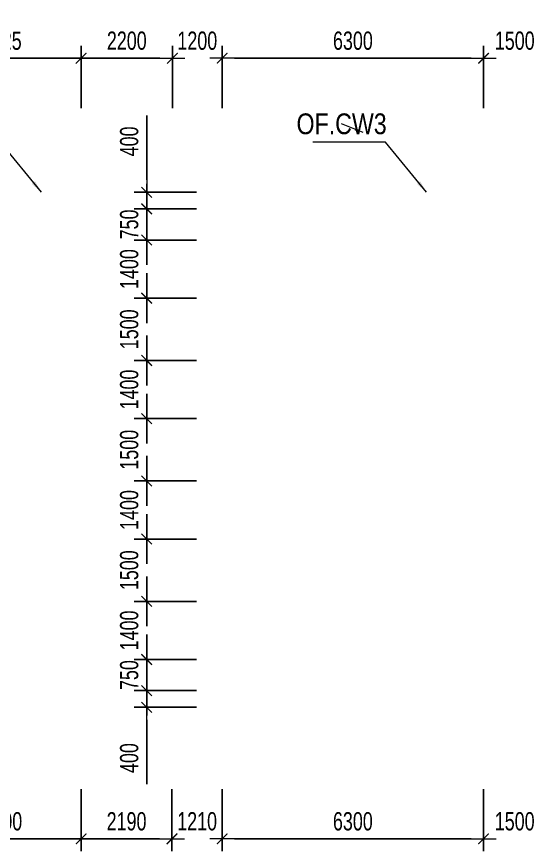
# Model space of a CAD drawing. Header units: millimetres. Extents: x -259680 to 699608, y -1281 to 104748.
# Drawn here: x 50947 to 63133, y 48332 to 68427 of the extents above; entities that cross this region are included whole.
import ezdxf
from ezdxf.enums import TextEntityAlignment as Align

# ---------------------------------------------------------------- set-up
doc = ezdxf.new("R2010")
doc.units = ezdxf.units.MM
doc.layers.get('0').update_dxf_attribs({"lineweight": 20})
doc.layers.get('Defpoints').update_dxf_attribs({"color": 151, "lineweight": 9})
for name, color, linetype, lineweight in [('$1$NDC_S_ANNO', 7, 'Continuous', 20), ('$1$NDC_S_DIM', 1, 'Continuous', 15), ('$1$NDC_S_VN TEXT', 7, 'Continuous', 20), ('NDC_S_DIM', 1, 'Continuous', 15)]:
    doc.layers.add(name, color=color, linetype=linetype, lineweight=lineweight)
doc.styles.add('$1$NDC_DIM', font='', dxfattribs={"width": 0.75})
doc.styles.add('$2$ARIAL', font='arial.ttf', dxfattribs={"width": 0.8})
doc.styles.add('NDC_DIM', font='', dxfattribs={"width": 0.75})
doc.styles.get('$1$NDC_DIM').set_extended_font_data('Dotum')
doc.styles.get('NDC_DIM').set_extended_font_data('Dotum')
doc.dimstyles.new('$0$NDC_dim_150', dxfattribs={"dimscale": 150, "dimtxt": 2.2, "dimasz": 1.5, "dimexe": 1.5, "dimexo": 2.5, "dimgap": 1, "dimtad": 1, "dimdec": 0, "dimzin": 0, "dimdsep": 46, "dimtxsty": '$1$NDC_DIM', "dimblk": '$1$DIMMARK', "dimcen": 0.09, "dimdle": 1.2, "dimclrd": 1, "dimclre": 1, "dimclrt": 3, "dimadec": 0, "dimazin": 0, "dimtfac": 1, "dimtdec": 0, "dimtix": 1, "dimtofl": 0, "dimtmove": 0, "dimatfit": 3, "dimfxl": 0, "dimtolj": 1, "dimtzin": 0, "dimarcsym": 0})
doc.dimstyles.new('$1$NDC_dim_iso', dxfattribs={"dimtxt": 2.2, "dimasz": 1, "dimexe": 1.5, "dimexo": 2.5, "dimgap": 1, "dimtad": 1, "dimdec": 0, "dimzin": 0, "dimdsep": 46, "dimtxsty": '$1$NDC_DIM', "dimblk": '$1$DIMMARK', "dimcen": 0.09, "dimdle": 1.2, "dimclrd": 1, "dimclre": 1, "dimclrt": 3, "dimadec": 0, "dimazin": 0, "dimtfac": 1, "dimtdec": 0, "dimtix": 1, "dimtofl": 0, "dimtmove": 0, "dimatfit": 3, "dimfxl": 0, "dimtolj": 1, "dimtzin": 0, "dimarcsym": 0})
doc.dimstyles.new('NDC_dim_200', dxfattribs={"dimscale": 200, "dimtxt": 2.2, "dimasz": 1.5, "dimexe": 1.5, "dimexo": 2.5, "dimgap": 1, "dimtad": 1, "dimdec": 0, "dimzin": 0, "dimdsep": 46, "dimtxsty": 'NDC_DIM', "dimblk": 'DIMMARK', "dimcen": 0.09, "dimdle": 1.2, "dimclrd": 1, "dimclre": 1, "dimclrt": 3, "dimadec": 0, "dimazin": 0, "dimtfac": 1, "dimtdec": 0, "dimtix": 1, "dimtofl": 0, "dimtmove": 0, "dimatfit": 3, "dimfxl": 0, "dimtolj": 1, "dimtzin": 0, "dimarcsym": 0})

# ---------------------------------------------------------------- blocks, each defined once
blk = doc.blocks.new('$1$DIMMARK')
at = {"layer": '$1$NDC_S_DIM', "color": 1}
blk.add_line((-1.5, 0), (1, 0), dxfattribs=at)
at = {"layer": '$1$NDC_S_DIM', "color": 2, "const_width": 0.1}
blk.add_lwpolyline([(-0.424, -0.424), (0.424, 0.424)], dxfattribs=at)
blk = doc.blocks.new('DIMMARK')
at = {"layer": 'NDC_S_DIM', "color": 1}
blk.add_line((-1.5, 0), (1, 0), dxfattribs=at)
at = {"layer": 'NDC_S_DIM', "color": 2, "const_width": 0.1}
blk.add_lwpolyline([(-0.424, -0.424), (0.424, 0.424)], dxfattribs=at)
blk = doc.blocks.new('*D921')
at = {"layer": 'Defpoints', "color": 0, "ltscale": 100, "transparency": 16777216}
for p in [(48700, 51800), (52500, 51800), (52500, 48632)]:
    blk.add_point(p, dxfattribs=at)
at = {"layer": 'NDC_S_DIM', "color": 1, "lineweight": -2, "ltscale": 100, "transparency": 16777216}
for p, q in [((48700, 49832), (48700, 48332)), ((52500, 49832), (52500, 48332)), ((49000, 48632), (52200, 48632))]:
    blk.add_line(p, q, dxfattribs=at)
at = {"layer": 'NDC_S_DIM', "color": 1, "lineweight": -2, "ltscale": 100, "transparency": 16777216, "xscale": 300, "yscale": 300, "zscale": 300, "rotation": 180}
blk.add_blockref('DIMMARK', (48700, 48632), dxfattribs=at)
at = {"layer": 'NDC_S_DIM', "color": 1, "lineweight": -2, "ltscale": 100, "transparency": 16777216, "xscale": 300, "yscale": 300, "zscale": 300}
blk.add_blockref('DIMMARK', (52500, 48632), dxfattribs=at)
at = {"layer": 'NDC_S_DIM', "color": 3, "ltscale": 100, "transparency": 16777216, "insert": (50600, 49052), "char_height": 440, "attachment_point": 5, "style": 'NDC_DIM'}
blk.add_mtext('\\A1;3800', dxfattribs=at)
blk = doc.blocks.new('*D922')
at = {"layer": 'Defpoints', "color": 0, "ltscale": 100, "transparency": 16777216}
for p in [(52500, 64200), (54690, 64200), (54690, 48632)]:
    blk.add_point(p, dxfattribs=at)
at = {"layer": 'NDC_S_DIM', "color": 1, "lineweight": -2, "ltscale": 100, "transparency": 16777216}
for p, q in [((52500, 49832), (52500, 48332)), ((54690, 49832), (54690, 48332)), ((52800, 48632), (54390, 48632))]:
    blk.add_line(p, q, dxfattribs=at)
at = {"layer": 'NDC_S_DIM', "color": 1, "lineweight": -2, "ltscale": 100, "transparency": 16777216, "xscale": 300, "yscale": 300, "zscale": 300, "rotation": 180}
blk.add_blockref('DIMMARK', (52500, 48632), dxfattribs=at)
at = {"layer": 'NDC_S_DIM', "color": 1, "lineweight": -2, "ltscale": 100, "transparency": 16777216, "xscale": 300, "yscale": 300, "zscale": 300}
blk.add_blockref('DIMMARK', (54690, 48632), dxfattribs=at)
at = {"layer": 'NDC_S_DIM', "color": 3, "ltscale": 100, "transparency": 16777216, "insert": (53595, 49052), "char_height": 440, "attachment_point": 5, "style": 'NDC_DIM'}
blk.add_mtext('\\A1;2190', dxfattribs=at)
blk = doc.blocks.new('*D923')
at = {"layer": 'Defpoints', "color": 0, "ltscale": 100, "transparency": 16777216}
for p in [(54690, 64200), (55900, 64200), (55900, 48632)]:
    blk.add_point(p, dxfattribs=at)
at = {"layer": 'NDC_S_DIM', "color": 1, "lineweight": -2, "ltscale": 100, "transparency": 16777216}
for p, q in [((54690, 49832), (54690, 48332)), ((55900, 49832), (55900, 48332)), ((54390, 48632), (54090, 48632)), ((56200, 48632), (56500, 48632))]:
    blk.add_line(p, q, dxfattribs=at)
at = {"layer": 'NDC_S_DIM', "color": 1, "lineweight": -2, "ltscale": 100, "transparency": 16777216, "xscale": 300, "yscale": 300, "zscale": 300}
blk.add_blockref('DIMMARK', (54690, 48632), dxfattribs=at)
at = {"layer": 'NDC_S_DIM', "color": 1, "lineweight": -2, "ltscale": 100, "transparency": 16777216, "xscale": 300, "yscale": 300, "zscale": 300, "rotation": 180}
blk.add_blockref('DIMMARK', (55900, 48632), dxfattribs=at)
at = {"layer": 'NDC_S_DIM', "color": 3, "ltscale": 100, "transparency": 16777216, "insert": (55295, 49052), "char_height": 440, "attachment_point": 5, "style": 'NDC_DIM'}
blk.add_mtext('\\A1;1210', dxfattribs=at)
blk = doc.blocks.new('*D924')
at = {"layer": 'Defpoints', "color": 0, "ltscale": 100, "transparency": 16777216}
for p in [(55899, 51800), (62199, 51800), (62199, 48632)]:
    blk.add_point(p, dxfattribs=at)
at = {"layer": 'NDC_S_DIM', "color": 1, "lineweight": -2, "ltscale": 100, "transparency": 16777216}
for p, q in [((55899, 49832), (55899, 48332)), ((62199, 49832), (62199, 48332)), ((56199, 48632), (61899, 48632))]:
    blk.add_line(p, q, dxfattribs=at)
at = {"layer": 'NDC_S_DIM', "color": 1, "lineweight": -2, "ltscale": 100, "transparency": 16777216, "xscale": 300, "yscale": 300, "zscale": 300, "rotation": 180}
blk.add_blockref('DIMMARK', (55899, 48632), dxfattribs=at)
at = {"layer": 'NDC_S_DIM', "color": 1, "lineweight": -2, "ltscale": 100, "transparency": 16777216, "xscale": 300, "yscale": 300, "zscale": 300}
blk.add_blockref('DIMMARK', (62199, 48632), dxfattribs=at)
at = {"layer": 'NDC_S_DIM', "color": 3, "ltscale": 100, "transparency": 16777216, "insert": (59049, 49052), "char_height": 440, "attachment_point": 5, "style": 'NDC_DIM'}
blk.add_mtext('\\A1;6300', dxfattribs=at)
blk = doc.blocks.new('*D925')
at = {"layer": 'Defpoints', "color": 0, "ltscale": 100, "transparency": 16777216}
for p in [(62199, 63040), (63699, 63040), (63699, 48632)]:
    blk.add_point(p, dxfattribs=at)
at = {"layer": 'NDC_S_DIM', "color": 1, "lineweight": -2, "ltscale": 100, "transparency": 16777216}
for p, q in [((62199, 49832), (62199, 48332)), ((63699, 49832), (63699, 48332)), ((61899, 48632), (61599, 48632)), ((63999, 48632), (64299, 48632))]:
    blk.add_line(p, q, dxfattribs=at)
at = {"layer": 'NDC_S_DIM', "color": 1, "lineweight": -2, "ltscale": 100, "transparency": 16777216, "xscale": 300, "yscale": 300, "zscale": 300}
blk.add_blockref('DIMMARK', (62199, 48632), dxfattribs=at)
at = {"layer": 'NDC_S_DIM', "color": 1, "lineweight": -2, "ltscale": 100, "transparency": 16777216, "xscale": 300, "yscale": 300, "zscale": 300, "rotation": 180}
blk.add_blockref('DIMMARK', (63699, 48632), dxfattribs=at)
at = {"layer": 'NDC_S_DIM', "color": 3, "ltscale": 100, "transparency": 16777216, "insert": (62949, 49052), "char_height": 440, "attachment_point": 5, "style": 'NDC_DIM'}
blk.add_mtext('\\A1;1500', dxfattribs=at)
blk = doc.blocks.new('*D935')
at = {"layer": 'Defpoints', "color": 0, "ltscale": 100, "transparency": 16777216}
for p in [(52500, 67427), (48675, 63340), (52500, 63340)]:
    blk.add_point(p, dxfattribs=at)
at = {"layer": 'NDC_S_DIM', "color": 1, "lineweight": -2, "ltscale": 100, "transparency": 16777216}
for p, q in [((48675, 66227), (48675, 67727)), ((52500, 66227), (52500, 67727)), ((48975, 67427), (52200, 67427))]:
    blk.add_line(p, q, dxfattribs=at)
at = {"layer": 'NDC_S_DIM', "color": 1, "lineweight": -2, "ltscale": 100, "transparency": 16777216, "xscale": 300, "yscale": 300, "zscale": 300, "rotation": 180}
blk.add_blockref('DIMMARK', (48675, 67427), dxfattribs=at)
at = {"layer": 'NDC_S_DIM', "color": 1, "lineweight": -2, "ltscale": 100, "transparency": 16777216, "xscale": 300, "yscale": 300, "zscale": 300}
blk.add_blockref('DIMMARK', (52500, 67427), dxfattribs=at)
at = {"layer": 'NDC_S_DIM', "color": 3, "ltscale": 100, "transparency": 16777216, "insert": (50587, 67847), "char_height": 440, "attachment_point": 5, "style": 'NDC_DIM'}
blk.add_mtext('\\A1;3825', dxfattribs=at)
blk = doc.blocks.new('*D936')
at = {"layer": 'Defpoints', "color": 0, "ltscale": 100, "transparency": 16777216}
for p in [(54700, 67427), (52500, 64200), (54700, 64200)]:
    blk.add_point(p, dxfattribs=at)
at = {"layer": 'NDC_S_DIM', "color": 1, "lineweight": -2, "ltscale": 100, "transparency": 16777216}
for p, q in [((52500, 66227), (52500, 67727)), ((54700, 66227), (54700, 67727)), ((52800, 67427), (54400, 67427))]:
    blk.add_line(p, q, dxfattribs=at)
at = {"layer": 'NDC_S_DIM', "color": 1, "lineweight": -2, "ltscale": 100, "transparency": 16777216, "xscale": 300, "yscale": 300, "zscale": 300, "rotation": 180}
blk.add_blockref('DIMMARK', (52500, 67427), dxfattribs=at)
at = {"layer": 'NDC_S_DIM', "color": 1, "lineweight": -2, "ltscale": 100, "transparency": 16777216, "xscale": 300, "yscale": 300, "zscale": 300}
blk.add_blockref('DIMMARK', (54700, 67427), dxfattribs=at)
at = {"layer": 'NDC_S_DIM', "color": 3, "ltscale": 100, "transparency": 16777216, "insert": (53600, 67847), "char_height": 440, "attachment_point": 5, "style": 'NDC_DIM'}
blk.add_mtext('\\A1;2200', dxfattribs=at)
blk = doc.blocks.new('*D937')
at = {"layer": 'Defpoints', "color": 0, "ltscale": 100, "transparency": 16777216}
for p in [(55900, 67427), (54700, 64200), (55900, 64200)]:
    blk.add_point(p, dxfattribs=at)
at = {"layer": 'NDC_S_DIM', "color": 1, "lineweight": -2, "ltscale": 100, "transparency": 16777216}
for p, q in [((54700, 66227), (54700, 67727)), ((55900, 66227), (55900, 67727)), ((54400, 67427), (54100, 67427)), ((56200, 67427), (56500, 67427))]:
    blk.add_line(p, q, dxfattribs=at)
at = {"layer": 'NDC_S_DIM', "color": 1, "lineweight": -2, "ltscale": 100, "transparency": 16777216, "xscale": 300, "yscale": 300, "zscale": 300}
blk.add_blockref('DIMMARK', (54700, 67427), dxfattribs=at)
at = {"layer": 'NDC_S_DIM', "color": 1, "lineweight": -2, "ltscale": 100, "transparency": 16777216, "xscale": 300, "yscale": 300, "zscale": 300, "rotation": 180}
blk.add_blockref('DIMMARK', (55900, 67427), dxfattribs=at)
at = {"layer": 'NDC_S_DIM', "color": 3, "ltscale": 100, "transparency": 16777216, "insert": (55300, 67847), "char_height": 440, "attachment_point": 5, "style": 'NDC_DIM'}
blk.add_mtext('\\A1;1200', dxfattribs=at)
blk = doc.blocks.new('*D938')
at = {"layer": 'Defpoints', "color": 0, "ltscale": 100, "transparency": 16777216}
for p in [(62200, 67427), (55900, 63340), (62200, 63340)]:
    blk.add_point(p, dxfattribs=at)
at = {"layer": 'NDC_S_DIM', "color": 1, "lineweight": -2, "ltscale": 100, "transparency": 16777216}
for p, q in [((55900, 66227), (55900, 67727)), ((62200, 66227), (62200, 67727)), ((56200, 67427), (61900, 67427))]:
    blk.add_line(p, q, dxfattribs=at)
at = {"layer": 'NDC_S_DIM', "color": 1, "lineweight": -2, "ltscale": 100, "transparency": 16777216, "xscale": 300, "yscale": 300, "zscale": 300, "rotation": 180}
blk.add_blockref('DIMMARK', (55900, 67427), dxfattribs=at)
at = {"layer": 'NDC_S_DIM', "color": 1, "lineweight": -2, "ltscale": 100, "transparency": 16777216, "xscale": 300, "yscale": 300, "zscale": 300}
blk.add_blockref('DIMMARK', (62200, 67427), dxfattribs=at)
at = {"layer": 'NDC_S_DIM', "color": 3, "ltscale": 100, "transparency": 16777216, "insert": (59050, 67847), "char_height": 440, "attachment_point": 5, "style": 'NDC_DIM'}
blk.add_mtext('\\A1;6300', dxfattribs=at)
blk = doc.blocks.new('*D939')
at = {"layer": 'Defpoints', "color": 0, "ltscale": 100, "transparency": 16777216}
for p in [(63700, 67427), (62200, 61650), (63700, 61650)]:
    blk.add_point(p, dxfattribs=at)
at = {"layer": 'NDC_S_DIM', "color": 1, "lineweight": -2, "ltscale": 100, "transparency": 16777216}
for p, q in [((62200, 66227), (62200, 67727)), ((63700, 66227), (63700, 67727)), ((61900, 67427), (61600, 67427)), ((64000, 67427), (64300, 67427))]:
    blk.add_line(p, q, dxfattribs=at)
at = {"layer": 'NDC_S_DIM', "color": 1, "lineweight": -2, "ltscale": 100, "transparency": 16777216, "xscale": 300, "yscale": 300, "zscale": 300}
blk.add_blockref('DIMMARK', (62200, 67427), dxfattribs=at)
at = {"layer": 'NDC_S_DIM', "color": 1, "lineweight": -2, "ltscale": 100, "transparency": 16777216, "xscale": 300, "yscale": 300, "zscale": 300, "rotation": 180}
blk.add_blockref('DIMMARK', (63700, 67427), dxfattribs=at)
at = {"layer": 'NDC_S_DIM', "color": 3, "ltscale": 100, "transparency": 16777216, "insert": (62950, 67847), "char_height": 440, "attachment_point": 5, "style": 'NDC_DIM'}
blk.add_mtext('\\A1;1500', dxfattribs=at)
blk = doc.blocks.new('*D989')
at = {"layer": 'Defpoints', "color": 0, "ltscale": 100, "transparency": 16777216}
for p in [(54080, 64200), (55900, 64200), (55900, 63800)]:
    blk.add_point(p, dxfattribs=at)
at = {"layer": 'NDC_S_DIM', "color": 1, "lineweight": -2, "ltscale": 100, "transparency": 16777216}
for p, q in [((54080, 64500), (54080, 66049)), ((55280, 64200), (53780, 64200)), ((55280, 63800), (53780, 63800)), ((54080, 63500), (54080, 63200))]:
    blk.add_line(p, q, dxfattribs=at)
at = {"layer": 'NDC_S_DIM', "color": 1, "lineweight": -2, "ltscale": 100, "transparency": 16777216, "xscale": 300, "yscale": 300, "zscale": 300}
for p, rotation in [((54080, 64200), 270), ((54080, 63800), 90)]:
    blk.add_blockref('DIMMARK', p, dxfattribs=dict(at, rotation=rotation))
at = {"layer": 'NDC_S_DIM', "color": 3, "ltscale": 100, "transparency": 16777216, "insert": (53660, 65424), "char_height": 440, "attachment_point": 5, "rotation": 90, "style": 'NDC_DIM'}
blk.add_mtext('\\A1;400', dxfattribs=at)
blk = doc.blocks.new('*D990')
at = {"layer": 'Defpoints', "color": 0, "ltscale": 100, "transparency": 16777216}
for p in [(55900, 52200), (54080, 51800), (55900, 51800)]:
    blk.add_point(p, dxfattribs=at)
at = {"layer": 'NDC_S_DIM', "color": 1, "lineweight": -2, "ltscale": 100, "transparency": 16777216}
for p, q in [((54080, 52500), (54080, 52800)), ((55280, 52200), (53780, 52200)), ((55280, 51800), (53780, 51800)), ((54080, 51500), (54080, 49951))]:
    blk.add_line(p, q, dxfattribs=at)
at = {"layer": 'NDC_S_DIM', "color": 1, "lineweight": -2, "ltscale": 100, "transparency": 16777216, "xscale": 300, "yscale": 300, "zscale": 300}
for p, rotation in [((54080, 52200), 270), ((54080, 51800), 90)]:
    blk.add_blockref('DIMMARK', p, dxfattribs=dict(at, rotation=rotation))
at = {"layer": 'NDC_S_DIM', "color": 3, "ltscale": 100, "transparency": 16777216, "insert": (53660, 50576), "char_height": 440, "attachment_point": 5, "rotation": 90, "style": 'NDC_DIM'}
blk.add_mtext('\\A1;400', dxfattribs=at)
blk = doc.blocks.new('*D1178')
at = {"layer": 'Defpoints', "color": 0, "ltscale": 100, "transparency": 16777216}
for p in [(54080, 52950), (55900, 52950), (55900, 52200)]:
    blk.add_point(p, dxfattribs=at)
at = {"layer": 'NDC_S_DIM', "color": 1, "lineweight": -2, "ltscale": 100, "transparency": 16777216}
for p, q in [((54080, 53250), (54080, 53550)), ((55280, 52950), (53780, 52950)), ((55280, 52200), (53780, 52200)), ((54080, 51900), (54080, 51600))]:
    blk.add_line(p, q, dxfattribs=at)
at = {"layer": 'NDC_S_DIM', "color": 1, "lineweight": -2, "ltscale": 100, "transparency": 16777216, "xscale": 300, "yscale": 300, "zscale": 300}
for p, rotation in [((54080, 52950), 270), ((54080, 52200), 90)]:
    blk.add_blockref('DIMMARK', p, dxfattribs=dict(at, rotation=rotation))
at = {"layer": 'NDC_S_DIM', "color": 3, "ltscale": 100, "transparency": 16777216, "insert": (53660, 52575), "char_height": 440, "attachment_point": 5, "rotation": 90, "style": 'NDC_DIM'}
blk.add_mtext('\\A1;750', dxfattribs=at)
blk = doc.blocks.new('*D1179')
at = {"layer": 'Defpoints', "color": 0, "ltscale": 100, "transparency": 16777216}
for p in [(54080, 54350), (55900, 54350), (55900, 52950)]:
    blk.add_point(p, dxfattribs=at)
at = {"layer": 'NDC_S_DIM', "color": 1, "lineweight": -2, "ltscale": 100, "transparency": 16777216}
for p, q in [((54080, 54650), (54080, 54950)), ((55280, 54350), (53780, 54350)), ((55280, 52950), (53780, 52950)), ((54080, 52650), (54080, 52350))]:
    blk.add_line(p, q, dxfattribs=at)
at = {"layer": 'NDC_S_DIM', "color": 1, "lineweight": -2, "ltscale": 100, "transparency": 16777216, "xscale": 300, "yscale": 300, "zscale": 300}
for p, rotation in [((54080, 54350), 270), ((54080, 52950), 90)]:
    blk.add_blockref('DIMMARK', p, dxfattribs=dict(at, rotation=rotation))
at = {"layer": 'NDC_S_DIM', "color": 3, "ltscale": 100, "transparency": 16777216, "insert": (53660, 53650), "char_height": 440, "attachment_point": 5, "rotation": 90, "style": 'NDC_DIM'}
blk.add_mtext('\\A1;1400', dxfattribs=at)
blk = doc.blocks.new('*D1180')
at = {"layer": 'Defpoints', "color": 0, "ltscale": 100, "transparency": 16777216}
for p in [(54080, 55850), (55900, 55850), (55900, 54350)]:
    blk.add_point(p, dxfattribs=at)
at = {"layer": 'NDC_S_DIM', "color": 1, "lineweight": -2, "ltscale": 100, "transparency": 16777216}
for p, q in [((54080, 56150), (54080, 56450)), ((55280, 55850), (53780, 55850)), ((55280, 54350), (53780, 54350)), ((54080, 54050), (54080, 53750))]:
    blk.add_line(p, q, dxfattribs=at)
at = {"layer": 'NDC_S_DIM', "color": 1, "lineweight": -2, "ltscale": 100, "transparency": 16777216, "xscale": 300, "yscale": 300, "zscale": 300}
for p, rotation in [((54080, 55850), 270), ((54080, 54350), 90)]:
    blk.add_blockref('DIMMARK', p, dxfattribs=dict(at, rotation=rotation))
at = {"layer": 'NDC_S_DIM', "color": 3, "ltscale": 100, "transparency": 16777216, "insert": (53660, 55100), "char_height": 440, "attachment_point": 5, "rotation": 90, "style": 'NDC_DIM'}
blk.add_mtext('\\A1;1500', dxfattribs=at)
blk = doc.blocks.new('*D1181')
at = {"layer": 'Defpoints', "color": 0, "ltscale": 100, "transparency": 16777216}
for p in [(54080, 57250), (55900, 57250), (55900, 55850)]:
    blk.add_point(p, dxfattribs=at)
at = {"layer": 'NDC_S_DIM', "color": 1, "lineweight": -2, "ltscale": 100, "transparency": 16777216}
for p, q in [((54080, 57550), (54080, 57850)), ((55280, 57250), (53780, 57250)), ((55280, 55850), (53780, 55850)), ((54080, 55550), (54080, 55250))]:
    blk.add_line(p, q, dxfattribs=at)
at = {"layer": 'NDC_S_DIM', "color": 1, "lineweight": -2, "ltscale": 100, "transparency": 16777216, "xscale": 300, "yscale": 300, "zscale": 300}
for p, rotation in [((54080, 57250), 270), ((54080, 55850), 90)]:
    blk.add_blockref('DIMMARK', p, dxfattribs=dict(at, rotation=rotation))
at = {"layer": 'NDC_S_DIM', "color": 3, "ltscale": 100, "transparency": 16777216, "insert": (53660, 56550), "char_height": 440, "attachment_point": 5, "rotation": 90, "style": 'NDC_DIM'}
blk.add_mtext('\\A1;1400', dxfattribs=at)
blk = doc.blocks.new('*D1182')
at = {"layer": 'Defpoints', "color": 0, "ltscale": 100, "transparency": 16777216}
for p in [(54080, 58750), (55900, 58750), (55900, 57250)]:
    blk.add_point(p, dxfattribs=at)
at = {"layer": 'NDC_S_DIM', "color": 1, "lineweight": -2, "ltscale": 100, "transparency": 16777216}
for p, q in [((54080, 59050), (54080, 59350)), ((55280, 58750), (53780, 58750)), ((55280, 57250), (53780, 57250)), ((54080, 56950), (54080, 56650))]:
    blk.add_line(p, q, dxfattribs=at)
at = {"layer": 'NDC_S_DIM', "color": 1, "lineweight": -2, "ltscale": 100, "transparency": 16777216, "xscale": 300, "yscale": 300, "zscale": 300}
for p, rotation in [((54080, 58750), 270), ((54080, 57250), 90)]:
    blk.add_blockref('DIMMARK', p, dxfattribs=dict(at, rotation=rotation))
at = {"layer": 'NDC_S_DIM', "color": 3, "ltscale": 100, "transparency": 16777216, "insert": (53660, 58000), "char_height": 440, "attachment_point": 5, "rotation": 90, "style": 'NDC_DIM'}
blk.add_mtext('\\A1;1500', dxfattribs=at)
blk = doc.blocks.new('*D1183')
at = {"layer": 'Defpoints', "color": 0, "ltscale": 100, "transparency": 16777216}
for p in [(54080, 60150), (55900, 60150), (55900, 58750)]:
    blk.add_point(p, dxfattribs=at)
at = {"layer": 'NDC_S_DIM', "color": 1, "lineweight": -2, "ltscale": 100, "transparency": 16777216}
for p, q in [((54080, 60450), (54080, 60750)), ((55280, 60150), (53780, 60150)), ((55280, 58750), (53780, 58750)), ((54080, 58450), (54080, 58150))]:
    blk.add_line(p, q, dxfattribs=at)
at = {"layer": 'NDC_S_DIM', "color": 1, "lineweight": -2, "ltscale": 100, "transparency": 16777216, "xscale": 300, "yscale": 300, "zscale": 300}
for p, rotation in [((54080, 60150), 270), ((54080, 58750), 90)]:
    blk.add_blockref('DIMMARK', p, dxfattribs=dict(at, rotation=rotation))
at = {"layer": 'NDC_S_DIM', "color": 3, "ltscale": 100, "transparency": 16777216, "insert": (53660, 59450), "char_height": 440, "attachment_point": 5, "rotation": 90, "style": 'NDC_DIM'}
blk.add_mtext('\\A1;1400', dxfattribs=at)
blk = doc.blocks.new('*D1184')
at = {"layer": 'Defpoints', "color": 0, "ltscale": 100, "transparency": 16777216}
for p in [(54080, 61650), (55900, 61650), (55900, 60150)]:
    blk.add_point(p, dxfattribs=at)
at = {"layer": 'NDC_S_DIM', "color": 1, "lineweight": -2, "ltscale": 100, "transparency": 16777216}
for p, q in [((54080, 61950), (54080, 62250)), ((55280, 61650), (53780, 61650)), ((55280, 60150), (53780, 60150)), ((54080, 59850), (54080, 59550))]:
    blk.add_line(p, q, dxfattribs=at)
at = {"layer": 'NDC_S_DIM', "color": 1, "lineweight": -2, "ltscale": 100, "transparency": 16777216, "xscale": 300, "yscale": 300, "zscale": 300}
for p, rotation in [((54080, 61650), 270), ((54080, 60150), 90)]:
    blk.add_blockref('DIMMARK', p, dxfattribs=dict(at, rotation=rotation))
at = {"layer": 'NDC_S_DIM', "color": 3, "ltscale": 100, "transparency": 16777216, "insert": (53660, 60900), "char_height": 440, "attachment_point": 5, "rotation": 90, "style": 'NDC_DIM'}
blk.add_mtext('\\A1;1500', dxfattribs=at)
blk = doc.blocks.new('*D1185')
at = {"layer": 'Defpoints', "color": 0, "ltscale": 100, "transparency": 16777216}
for p in [(54080, 63050), (55900, 63050), (55900, 61650)]:
    blk.add_point(p, dxfattribs=at)
at = {"layer": 'NDC_S_DIM', "color": 1, "lineweight": -2, "ltscale": 100, "transparency": 16777216}
for p, q in [((54080, 63350), (54080, 63650)), ((55280, 63050), (53780, 63050)), ((55280, 61650), (53780, 61650)), ((54080, 61350), (54080, 61050))]:
    blk.add_line(p, q, dxfattribs=at)
at = {"layer": 'NDC_S_DIM', "color": 1, "lineweight": -2, "ltscale": 100, "transparency": 16777216, "xscale": 300, "yscale": 300, "zscale": 300}
for p, rotation in [((54080, 63050), 270), ((54080, 61650), 90)]:
    blk.add_blockref('DIMMARK', p, dxfattribs=dict(at, rotation=rotation))
at = {"layer": 'NDC_S_DIM', "color": 3, "ltscale": 100, "transparency": 16777216, "insert": (53660, 62350), "char_height": 440, "attachment_point": 5, "rotation": 90, "style": 'NDC_DIM'}
blk.add_mtext('\\A1;1400', dxfattribs=at)
blk = doc.blocks.new('*D1186')
at = {"layer": 'Defpoints', "color": 0, "ltscale": 100, "transparency": 16777216}
for p in [(54080, 63800), (55900, 63800), (55900, 63050)]:
    blk.add_point(p, dxfattribs=at)
at = {"layer": 'NDC_S_DIM', "color": 1, "lineweight": -2, "ltscale": 100, "transparency": 16777216}
for p, q in [((54080, 64100), (54080, 64400)), ((55280, 63800), (53780, 63800)), ((55280, 63050), (53780, 63050)), ((54080, 62750), (54080, 62450))]:
    blk.add_line(p, q, dxfattribs=at)
at = {"layer": 'NDC_S_DIM', "color": 1, "lineweight": -2, "ltscale": 100, "transparency": 16777216, "xscale": 300, "yscale": 300, "zscale": 300}
for p, rotation in [((54080, 63800), 270), ((54080, 63050), 90)]:
    blk.add_blockref('DIMMARK', p, dxfattribs=dict(at, rotation=rotation))
at = {"layer": 'NDC_S_DIM', "color": 3, "ltscale": 100, "transparency": 16777216, "insert": (53660, 63425), "char_height": 440, "attachment_point": 5, "rotation": 90, "style": 'NDC_DIM'}
blk.add_mtext('\\A1;750', dxfattribs=at)
blk = doc.blocks.new('*U214')
at = {"layer": '$1$NDC_S_ANNO', "ltscale": 0.8, "style": '$2$ARIAL', "width": 0.8}
blk.add_attdef('TEN', text='', height=2.5, dxfattribs=at).set_placement((-2.58, 1.03), align=Align.MIDDLE_CENTER)
at = {"layer": '$1$NDC_S_ANNO', "ltscale": 0.8, "style": '$2$ARIAL', "width": 0.8, "flags": 1}
blk.add_attdef('CHU_THICH', text='', height=2.5, dxfattribs=at).set_placement((0, 0), align=Align.MIDDLE_CENTER)
at = {"layer": 'Defpoints'}
blk.add_leader([(0, 0), (-2.58, 1.03)], dimstyle='$1$NDC_dim_iso', override={"dimgap": 0.625, "dimtad": 0}, dxfattribs=at)
blk = doc.blocks.new('$0$co t check')
at = {"layer": '$1$NDC_S_VN TEXT', "color": 2, "true_color": 0xf1eb1f, "xscale": 200, "yscale": 200, "zscale": 200}
blk.add_blockref('*U214', (57253, 65642), dxfattribs=at).add_auto_attribs({'TEN': 'OF.CW3'})
for points in [[(49501, 64200), (48515, 65403), (46765, 65403)], [(58783, 64200), (57797, 65403), (56047, 65403)]]:
    blk.add_leader(points, dimstyle='$0$NDC_dim_150', override={"dimasz": 2, "dimgap": 1, "dimtad": 0})

msp = doc.modelspace()

# ---------------------------------------------------------------- hatches: boundary and pattern name
at = {"layer": 'NDC_S_DIM', "ltscale": 100}
h = msp.add_hatch(dxfattribs=at)
h.set_pattern_fill('CROSS', color=256, scale=50)
h.paths.add_polyline_path([(87300, 89500), (87300, 71950), (63350, 71950), (63350, 66800), (44500, 66800), (44500, 64200), (3550, 64200), (3550, 89500)], flags=17)
h.paths.add_polyline_path([(87300, 89500), (87300, 71950), (63350, 71950), (63350, 66800), (44500, 66800), (44500, 64200), (3550, 64200), (3550, 89500)], flags=17)

# ---------------------------------------------------------------- block references
at = {"layer": '$1$NDC_S_DIM'}
msp.add_blockref('$0$co t check', (2040.6, 0), dxfattribs=at)

# ---------------------------------------------------------------- dimensions: what is measured, and where the dimension line sits
at = {"layer": 'NDC_S_DIM', "ltscale": 100}
for base, p1, p2, picture, middle in [((52500, 67427.5), (48675, 63339.6), (52500, 63339.6), '*D935', (50587.5, 67847.5)), ((54700, 67427.5), (52500, 64200), (54700, 64200), '*D936', (53600, 67847.5)), ((55900.2, 67427.5), (54700, 64200), (55900.2, 64200), '*D937', (55300.1, 67847.5)), ((62200.2, 67427.5), (55900.2, 63339.6), (62200.2, 63339.6), '*D938', (59050.2, 67847.5)), ((63700, 67427.5), (62200.2, 61650), (63700, 61650), '*D939', (62950.1, 67847.5)), ((54690, 48632), (52500, 64200), (54690, 64200), '*D922', (53595, 49052)), ((55900.2, 48632), (54690, 64200), (55900.2, 64200), '*D923', (55295.1, 49052)), ((63699, 48632), (62199.2, 63040), (63699, 63040), '*D925', (62949.1, 49052)), ((52500, 48632), (48700, 51800), (52500, 51800), '*D921', (50600, 49052)), ((62199.2, 48632), (55899.2, 51800), (62199.2, 51800), '*D924', (59049.2, 49052))]:
    dim = msp.add_linear_dim(base=base, p1=p1, p2=p2, dimstyle='NDC_dim_200', override={"dimtmove": 1}, dxfattribs=at)
    dim.commit()
    dim.dimension.update_dxf_attribs({"geometry": picture, "text_midpoint": middle})
for base, p1, p2, picture, middle in [((54080, 64200), (55900, 63800), (55900, 64200), '*D989', (54080, 65424.3)), ((54080, 51800), (55900, 52200), (55900, 51800), '*D990', (54080, 50575.7))]:
    dim = msp.add_linear_dim(base=base, p1=p1, p2=p2, angle=90, dimstyle='NDC_dim_200', dxfattribs=at)
    dim.commit()
    dim.dimension.update_dxf_attribs({"geometry": picture, "text_midpoint": middle, "dimtype": 160})
for base, p1, p2, picture, middle in [((54080, 63800), (55900, 63050), (55900, 63800), '*D1186', (53660, 63425)), ((54080, 63050), (55900, 61650), (55900, 63050), '*D1185', (53660, 62350)), ((54080, 61650), (55900, 60150), (55900, 61650), '*D1184', (53660, 60900)), ((54080, 60150), (55900, 58750), (55900, 60150), '*D1183', (53660, 59450)), ((54080, 58750), (55900, 57250), (55900, 58750), '*D1182', (53660, 58000)), ((54080, 57250), (55900, 55850), (55900, 57250), '*D1181', (53660, 56550)), ((54080, 55850), (55900, 54350), (55900, 55850), '*D1180', (53660, 55100)), ((54080, 54350), (55900, 52950), (55900, 54350), '*D1179', (53660, 53650))]:
    dim = msp.add_linear_dim(base=base, p1=p1, p2=p2, angle=90, dimstyle='NDC_dim_200', override={"dimtmove": 1}, dxfattribs=at)
    dim.commit()
    dim.dimension.update_dxf_attribs({"geometry": picture, "text_midpoint": middle})
dim = msp.add_linear_dim(base=(54080, 52950), p1=(55900, 52200), p2=(55900, 52950), angle=90, dimstyle='NDC_dim_200', dxfattribs=at)
dim.commit()
dim.dimension.update_dxf_attribs({"geometry": '*D1178', "text_midpoint": (53660, 52575)})

doc.saveas('drawing.dxf')
